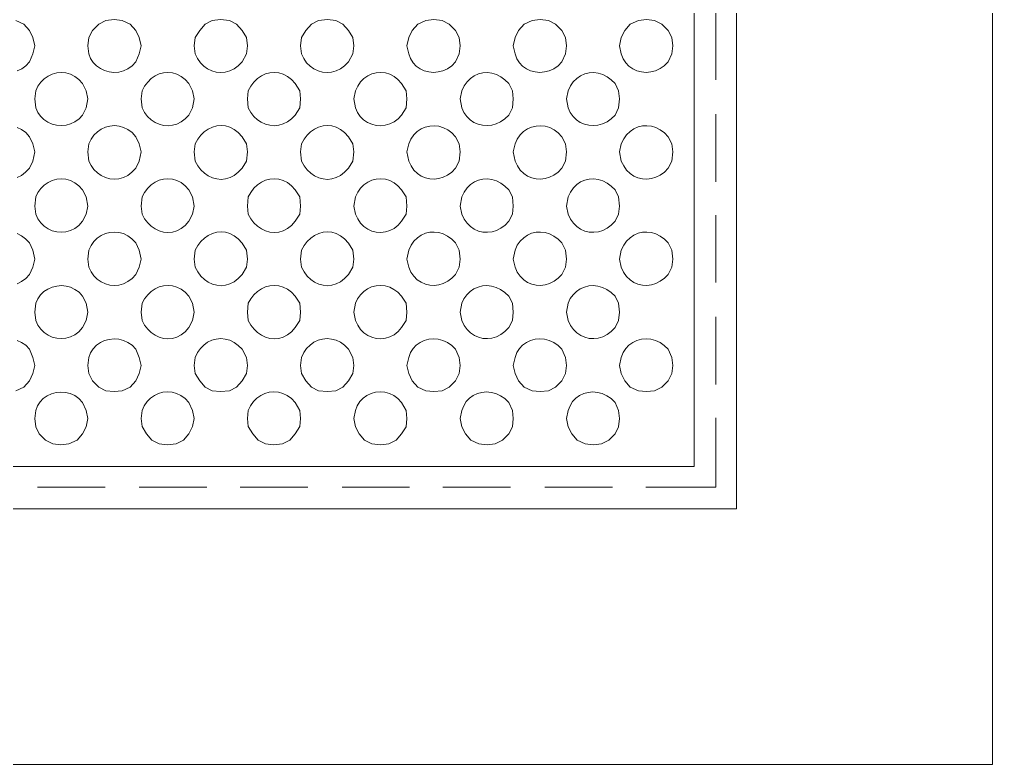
# Model space of a CAD drawing. Extents: x 0 to 248, y -13 to 228.
# Drawn here: x 110.93 to 138.75, y 18.35 to 39.65 of the extents above; entities that cross this region are included whole.
import ezdxf

# ---------------------------------------------------------------- set-up
doc = ezdxf.new("R2010")
doc.units = 0
doc.layers.add('GEOMETRY', color=7, linetype='Continuous')

msp = doc.modelspace()

# ---------------------------------------------------------------- linework, layer by layer
at = {"layer": 'GEOMETRY', "lineweight": 13}
for points in [[(138.747, 18.347), (138.747, 126.021)], [(131.433, 118.732), (131.433, 25.662)], [(130.223, 117.523), (130.223, 26.873)], [(130.841, 39.853), (130.841, 37.921)], [(110.87, 38.181), (110.998, 38.24), (111.115, 38.325), (111.218, 38.437), (111.321, 38.667), (111.372, 38.9), (111.372, 38.9), (111.321, 39.132), (111.218, 39.337), (111.062, 39.517), (110.832, 39.621)], [(130.841, 36.943), (130.841, 35.011)], [(110.869, 35.13), (110.994, 35.192), (111.111, 35.281), (111.218, 35.398), (111.321, 35.603), (111.372, 35.861), (111.372, 35.861), (111.321, 36.093), (111.218, 36.298), (111.112, 36.414), (110.996, 36.503), (110.871, 36.565)], [(130.841, 34.058), (130.841, 32.126)], [(110.87, 32.092), (110.995, 32.154), (111.112, 32.242), (111.218, 32.358), (111.321, 32.566), (111.372, 32.795), (111.372, 32.795), (111.321, 33.054), (111.218, 33.261), (111.111, 33.377), (110.994, 33.465), (110.869, 33.526)], [(130.841, 31.148), (130.841, 29.216)], [(110.832, 29.036), (111.062, 29.14), (111.218, 29.32), (111.321, 29.525), (111.372, 29.757), (111.372, 29.757), (111.321, 29.989), (111.218, 30.222), (111.115, 30.333), (110.997, 30.417), (110.869, 30.475)], [(130.841, 28.263), (130.841, 26.281)], [(39.599, 26.872), (130.223, 26.872)], [(111.45, 26.28), (113.381, 26.28)], [(114.36, 26.28), (116.291, 26.28)], [(117.244, 26.28), (119.176, 26.28)], [(120.154, 26.28), (122.086, 26.28)], [(123.038, 26.28), (124.971, 26.28)], [(125.949, 26.28), (127.88, 26.28)], [(128.833, 26.28), (130.842, 26.28)], [(38.363, 25.661), (131.433, 25.661)], [(31.075, 18.347), (138.747, 18.347)]]:
    msp.add_lwpolyline(points, dxfattribs=at)
for points in [[(114.411, 38.9), (114.36, 39.131), (114.257, 39.337), (114.101, 39.519), (113.87, 39.621), (113.639, 39.648), (113.407, 39.621), (113.201, 39.519), (113.021, 39.337), (112.917, 39.131), (112.891, 38.9), (112.917, 38.667), (112.969, 38.534), (113.043, 38.42), (113.137, 38.323), (113.247, 38.245), (113.369, 38.188), (113.499, 38.152), (113.635, 38.138), (113.771, 38.147), (113.905, 38.181), (114.033, 38.24), (114.152, 38.325), (114.257, 38.437), (114.36, 38.667), (114.411, 38.9)], [(117.45, 38.9), (117.425, 39.131), (117.296, 39.337), (117.14, 39.517), (116.934, 39.621), (116.678, 39.646), (116.446, 39.621), (116.24, 39.517), (116.085, 39.337), (115.956, 39.131), (115.93, 38.9), (115.956, 38.667), (116.021, 38.53), (116.104, 38.412), (116.201, 38.313), (116.312, 38.236), (116.431, 38.179), (116.557, 38.144), (116.687, 38.132), (116.818, 38.143), (116.947, 38.178), (117.072, 38.238), (117.189, 38.323), (117.296, 38.435), (117.425, 38.667), (117.45, 38.9)], [(120.489, 38.9), (120.463, 39.131), (120.335, 39.337), (120.179, 39.517), (119.973, 39.621), (119.743, 39.646), (119.485, 39.621), (119.279, 39.517), (119.124, 39.337), (118.995, 39.131), (118.968, 38.9), (118.995, 38.667), (119.06, 38.53), (119.142, 38.412), (119.24, 38.314), (119.35, 38.236), (119.47, 38.179), (119.596, 38.144), (119.726, 38.132), (119.857, 38.143), (119.987, 38.178), (120.111, 38.238), (120.228, 38.323), (120.335, 38.435), (120.463, 38.667), (120.489, 38.9)], [(123.528, 38.9), (123.502, 39.132), (123.399, 39.337), (123.218, 39.517), (123.012, 39.621), (122.781, 39.646), (122.549, 39.621), (122.318, 39.517), (122.163, 39.337), (122.059, 39.132), (122.007, 38.9), (122.059, 38.668), (122.11, 38.531), (122.184, 38.413), (122.276, 38.316), (122.383, 38.239), (122.503, 38.183), (122.631, 38.149), (122.764, 38.138), (122.9, 38.149), (123.035, 38.184), (123.165, 38.243), (123.288, 38.326), (123.399, 38.435), (123.502, 38.668), (123.528, 38.9)], [(126.566, 38.9), (126.541, 39.132), (126.437, 39.337), (126.257, 39.517), (126.051, 39.621), (125.82, 39.646), (125.587, 39.621), (125.356, 39.517), (125.202, 39.337), (125.098, 39.132), (125.046, 38.9), (125.098, 38.667), (125.15, 38.529), (125.224, 38.412), (125.316, 38.314), (125.424, 38.237), (125.543, 38.182), (125.672, 38.148), (125.805, 38.137), (125.941, 38.149), (126.075, 38.184), (126.205, 38.243), (126.327, 38.327), (126.437, 38.437), (126.541, 38.667), (126.566, 38.9)], [(129.605, 38.9), (129.58, 39.132), (129.476, 39.337), (129.295, 39.517), (129.089, 39.621), (128.859, 39.646), (128.626, 39.621), (128.394, 39.517), (128.241, 39.337), (128.137, 39.132), (128.085, 38.9), (128.137, 38.667), (128.189, 38.529), (128.263, 38.411), (128.356, 38.314), (128.463, 38.237), (128.582, 38.182), (128.71, 38.148), (128.844, 38.137), (128.979, 38.149), (129.113, 38.184), (129.243, 38.244), (129.365, 38.328), (129.476, 38.437), (129.58, 38.667), (129.605, 38.9)], [(112.891, 37.38), (112.839, 37.612), (112.738, 37.817), (112.633, 37.933), (112.516, 38.021), (112.391, 38.083), (112.261, 38.12), (112.129, 38.131), (111.999, 38.12), (111.871, 38.085), (111.751, 38.03), (111.641, 37.954), (111.543, 37.858), (111.461, 37.744), (111.398, 37.612), (111.371, 37.38), (111.398, 37.122), (111.457, 36.993), (111.537, 36.881), (111.634, 36.788), (111.746, 36.715), (111.868, 36.661), (111.997, 36.628), (112.131, 36.617), (112.265, 36.629), (112.396, 36.664), (112.521, 36.723), (112.636, 36.807), (112.738, 36.917), (112.839, 37.122), (112.891, 37.38)], [(115.93, 37.38), (115.878, 37.612), (115.776, 37.817), (115.669, 37.935), (115.554, 38.024), (115.432, 38.087), (115.306, 38.124), (115.179, 38.137), (115.052, 38.125), (114.929, 38.091), (114.81, 38.035), (114.7, 37.958), (114.599, 37.861), (114.511, 37.746), (114.437, 37.612), (114.41, 37.38), (114.437, 37.122), (114.51, 36.989), (114.598, 36.875), (114.699, 36.781), (114.81, 36.707), (114.93, 36.654), (115.055, 36.622), (115.182, 36.612), (115.31, 36.625), (115.436, 36.661), (115.558, 36.722), (115.672, 36.807), (115.776, 36.917), (115.878, 37.122), (115.93, 37.38)], [(118.968, 37.38), (118.944, 37.612), (118.815, 37.819), (118.708, 37.935), (118.593, 38.024), (118.47, 38.087), (118.344, 38.124), (118.217, 38.136), (118.09, 38.125), (117.966, 38.091), (117.848, 38.035), (117.737, 37.958), (117.637, 37.862), (117.549, 37.746), (117.475, 37.612), (117.449, 37.38), (117.475, 37.122), (117.548, 36.99), (117.636, 36.877), (117.736, 36.783), (117.847, 36.709), (117.966, 36.656), (118.09, 36.624), (118.218, 36.613), (118.346, 36.626), (118.472, 36.662), (118.594, 36.722), (118.709, 36.807), (118.815, 36.917), (118.944, 37.122), (118.968, 37.38)], [(122.008, 37.38), (121.984, 37.61), (121.854, 37.817), (121.753, 37.931), (121.641, 38.019), (121.52, 38.082), (121.392, 38.12), (121.262, 38.134), (121.133, 38.125), (121.007, 38.092), (120.887, 38.038), (120.778, 37.962), (120.681, 37.865), (120.601, 37.747), (120.54, 37.61), (120.489, 37.38), (120.54, 37.122), (120.598, 36.989), (120.677, 36.875), (120.772, 36.781), (120.882, 36.707), (121.002, 36.654), (121.129, 36.623), (121.26, 36.613), (121.391, 36.626), (121.519, 36.663), (121.641, 36.723), (121.754, 36.808), (121.854, 36.917), (121.984, 37.122), (122.008, 37.38)], [(125.047, 37.38), (125.023, 37.61), (124.918, 37.817), (124.81, 37.927), (124.693, 38.013), (124.568, 38.076), (124.439, 38.115), (124.309, 38.131), (124.179, 38.123), (124.053, 38.093), (123.934, 38.041), (123.824, 37.966), (123.727, 37.869), (123.644, 37.75), (123.579, 37.61), (123.528, 37.38), (123.579, 37.122), (123.639, 36.989), (123.718, 36.875), (123.814, 36.781), (123.922, 36.708), (124.041, 36.656), (124.167, 36.625), (124.298, 36.617), (124.431, 36.63), (124.562, 36.667), (124.688, 36.726), (124.808, 36.81), (124.918, 36.917), (125.023, 37.122), (125.047, 37.38)], [(128.086, 37.38), (128.06, 37.61), (127.957, 37.817), (127.849, 37.927), (127.732, 38.013), (127.607, 38.076), (127.478, 38.115), (127.347, 38.131), (127.218, 38.123), (127.092, 38.094), (126.973, 38.041), (126.863, 37.966), (126.765, 37.869), (126.683, 37.751), (126.618, 37.61), (126.566, 37.38), (126.618, 37.122), (126.678, 36.989), (126.757, 36.875), (126.853, 36.781), (126.961, 36.708), (127.08, 36.656), (127.207, 36.625), (127.338, 36.617), (127.47, 36.63), (127.601, 36.667), (127.728, 36.727), (127.847, 36.81), (127.957, 36.917), (128.06, 37.122), (128.086, 37.38)], [(114.411, 35.861), (114.36, 36.093), (114.257, 36.298), (114.151, 36.414), (114.034, 36.503), (113.91, 36.565), (113.78, 36.602), (113.649, 36.614), (113.519, 36.602), (113.392, 36.568), (113.272, 36.512), (113.162, 36.435), (113.064, 36.339), (112.981, 36.225), (112.917, 36.093), (112.891, 35.861), (112.917, 35.603), (112.981, 35.471), (113.063, 35.357), (113.161, 35.261), (113.271, 35.185), (113.391, 35.129), (113.517, 35.094), (113.648, 35.083), (113.779, 35.094), (113.908, 35.131), (114.033, 35.193), (114.15, 35.281), (114.257, 35.398), (114.36, 35.603), (114.411, 35.861)], [(117.45, 35.861), (117.425, 36.09), (117.296, 36.298), (117.189, 36.415), (117.073, 36.505), (116.951, 36.568), (116.825, 36.605), (116.698, 36.617), (116.571, 36.606), (116.447, 36.571), (116.328, 36.515), (116.218, 36.438), (116.117, 36.34), (116.029, 36.224), (115.956, 36.09), (115.93, 35.861), (115.956, 35.603), (116.03, 35.469), (116.118, 35.353), (116.219, 35.256), (116.33, 35.179), (116.448, 35.123), (116.572, 35.089), (116.699, 35.078), (116.826, 35.09), (116.952, 35.127), (117.073, 35.19), (117.189, 35.28), (117.296, 35.398), (117.425, 35.603), (117.45, 35.861)], [(120.489, 35.861), (120.463, 36.09), (120.335, 36.298), (120.228, 36.415), (120.112, 36.504), (119.991, 36.567), (119.865, 36.605), (119.737, 36.617), (119.61, 36.606), (119.486, 36.571), (119.368, 36.515), (119.257, 36.438), (119.157, 36.341), (119.068, 36.224), (118.995, 36.09), (118.968, 35.861), (118.995, 35.603), (119.069, 35.469), (119.157, 35.353), (119.258, 35.256), (119.369, 35.179), (119.487, 35.123), (119.611, 35.089), (119.738, 35.077), (119.865, 35.09), (119.991, 35.127), (120.113, 35.19), (120.228, 35.28), (120.335, 35.398), (120.463, 35.603), (120.489, 35.861)], [(123.528, 35.861), (123.502, 36.091), (123.399, 36.298), (123.292, 36.408), (123.175, 36.494), (123.05, 36.556), (122.921, 36.595), (122.79, 36.611), (122.66, 36.604), (122.534, 36.574), (122.415, 36.521), (122.305, 36.447), (122.207, 36.35), (122.124, 36.231), (122.059, 36.091), (122.007, 35.861), (122.059, 35.603), (122.126, 35.463), (122.21, 35.344), (122.308, 35.248), (122.417, 35.173), (122.536, 35.121), (122.66, 35.091), (122.789, 35.083), (122.919, 35.099), (123.047, 35.138), (123.172, 35.201), (123.29, 35.287), (123.399, 35.398), (123.502, 35.603), (123.528, 35.861)], [(126.566, 35.861), (126.541, 36.091), (126.437, 36.298), (126.331, 36.408), (126.214, 36.494), (126.089, 36.557), (125.96, 36.596), (125.829, 36.612), (125.699, 36.604), (125.573, 36.574), (125.454, 36.522), (125.344, 36.447), (125.246, 36.35), (125.163, 36.231), (125.098, 36.091), (125.046, 35.861), (125.098, 35.603), (125.165, 35.462), (125.249, 35.344), (125.347, 35.247), (125.456, 35.172), (125.575, 35.12), (125.699, 35.09), (125.828, 35.083), (125.958, 35.099), (126.086, 35.138), (126.211, 35.201), (126.328, 35.287), (126.437, 35.398), (126.541, 35.603), (126.566, 35.861)], [(129.605, 35.861), (129.58, 36.093), (129.476, 36.298), (129.368, 36.408), (129.251, 36.495), (129.126, 36.557), (128.998, 36.597), (128.868, 36.613), (128.739, 36.606), (128.614, 36.576), (128.495, 36.524), (128.385, 36.449), (128.287, 36.352), (128.204, 36.233), (128.137, 36.093), (128.085, 35.861), (128.137, 35.603), (128.204, 35.462), (128.288, 35.343), (128.386, 35.247), (128.495, 35.172), (128.613, 35.12), (128.738, 35.09), (128.866, 35.083), (128.996, 35.099), (129.124, 35.138), (129.249, 35.201), (129.367, 35.287), (129.476, 35.398), (129.58, 35.603), (129.605, 35.861)], [(112.891, 34.316), (112.839, 34.574), (112.738, 34.779), (112.633, 34.894), (112.516, 34.983), (112.391, 35.044), (112.261, 35.08), (112.129, 35.092), (111.999, 35.08), (111.871, 35.046), (111.751, 34.991), (111.641, 34.915), (111.543, 34.819), (111.461, 34.705), (111.398, 34.574), (111.371, 34.316), (111.398, 34.084), (111.461, 33.952), (111.543, 33.838), (111.641, 33.742), (111.751, 33.666), (111.871, 33.61), (111.999, 33.576), (112.129, 33.564), (112.261, 33.576), (112.391, 33.613), (112.516, 33.674), (112.633, 33.763), (112.738, 33.879), (112.839, 34.084), (112.891, 34.316)], [(115.93, 34.316), (115.878, 34.574), (115.776, 34.779), (115.669, 34.896), (115.554, 34.986), (115.432, 35.048), (115.306, 35.085), (115.179, 35.098), (115.052, 35.086), (114.929, 35.052), (114.81, 34.996), (114.7, 34.919), (114.599, 34.822), (114.511, 34.707), (114.437, 34.574), (114.41, 34.316), (114.437, 34.084), (114.511, 33.95), (114.599, 33.835), (114.7, 33.738), (114.81, 33.661), (114.929, 33.605), (115.052, 33.571), (115.179, 33.559), (115.306, 33.571), (115.432, 33.609), (115.554, 33.671), (115.669, 33.761), (115.776, 33.879), (115.878, 34.084), (115.93, 34.316)], [(118.968, 34.316), (118.944, 34.574), (118.815, 34.779), (118.709, 34.896), (118.593, 34.985), (118.471, 35.048), (118.345, 35.085), (118.218, 35.097), (118.091, 35.086), (117.967, 35.052), (117.849, 34.996), (117.738, 34.919), (117.637, 34.822), (117.549, 34.707), (117.475, 34.574), (117.449, 34.316), (117.475, 34.084), (117.549, 33.95), (117.637, 33.834), (117.738, 33.738), (117.849, 33.661), (117.967, 33.605), (118.091, 33.571), (118.218, 33.56), (118.345, 33.572), (118.471, 33.609), (118.593, 33.672), (118.709, 33.762), (118.815, 33.879), (118.944, 34.084), (118.968, 34.316)], [(122.008, 34.316), (121.984, 34.574), (121.854, 34.779), (121.753, 34.893), (121.641, 34.981), (121.52, 35.043), (121.393, 35.082), (121.263, 35.096), (121.134, 35.086), (121.008, 35.054), (120.889, 35), (120.779, 34.924), (120.682, 34.828), (120.601, 34.711), (120.54, 34.574), (120.489, 34.316), (120.54, 34.084), (120.601, 33.946), (120.682, 33.829), (120.779, 33.732), (120.888, 33.655), (121.008, 33.601), (121.134, 33.569), (121.264, 33.559), (121.394, 33.574), (121.521, 33.612), (121.642, 33.675), (121.754, 33.764), (121.854, 33.879), (121.984, 34.084), (122.008, 34.316)], [(125.047, 34.316), (125.023, 34.574), (124.918, 34.779), (124.81, 34.888), (124.693, 34.974), (124.569, 35.037), (124.44, 35.076), (124.31, 35.092), (124.18, 35.085), (124.055, 35.055), (123.936, 35.003), (123.826, 34.928), (123.728, 34.832), (123.644, 34.713), (123.579, 34.574), (123.528, 34.316), (123.579, 34.084), (123.643, 33.944), (123.726, 33.825), (123.824, 33.728), (123.935, 33.654), (124.055, 33.601), (124.181, 33.571), (124.311, 33.564), (124.442, 33.58), (124.571, 33.619), (124.695, 33.682), (124.812, 33.768), (124.918, 33.879), (125.023, 34.084), (125.047, 34.316)], [(128.086, 34.316), (128.06, 34.574), (127.957, 34.779), (127.849, 34.888), (127.732, 34.974), (127.608, 35.037), (127.479, 35.076), (127.348, 35.092), (127.219, 35.085), (127.093, 35.055), (126.974, 35.003), (126.864, 34.928), (126.766, 34.832), (126.683, 34.713), (126.618, 34.574), (126.566, 34.316), (126.618, 34.084), (126.683, 33.944), (126.766, 33.825), (126.864, 33.728), (126.974, 33.654), (127.094, 33.601), (127.22, 33.571), (127.349, 33.564), (127.48, 33.58), (127.609, 33.619), (127.733, 33.682), (127.85, 33.768), (127.957, 33.879), (128.06, 34.084), (128.086, 34.316)], [(114.411, 32.795), (114.36, 33.054), (114.257, 33.261), (114.15, 33.377), (114.033, 33.464), (113.908, 33.526), (113.778, 33.562), (113.647, 33.573), (113.516, 33.561), (113.389, 33.527), (113.269, 33.471), (113.159, 33.395), (113.062, 33.299), (112.98, 33.185), (112.917, 33.054), (112.891, 32.795), (112.917, 32.566), (112.98, 32.434), (113.062, 32.32), (113.159, 32.223), (113.27, 32.147), (113.39, 32.091), (113.517, 32.056), (113.648, 32.045), (113.779, 32.056), (113.909, 32.092), (114.034, 32.154), (114.151, 32.242), (114.257, 32.358), (114.36, 32.566), (114.411, 32.795)], [(117.45, 32.795), (117.425, 33.054), (117.296, 33.258), (117.188, 33.376), (117.073, 33.466), (116.951, 33.529), (116.825, 33.566), (116.698, 33.579), (116.572, 33.567), (116.448, 33.533), (116.33, 33.477), (116.219, 33.4), (116.119, 33.303), (116.03, 33.188), (115.956, 33.054), (115.93, 32.795), (115.956, 32.564), (116.03, 32.43), (116.119, 32.314), (116.22, 32.217), (116.33, 32.14), (116.448, 32.084), (116.572, 32.049), (116.698, 32.038), (116.826, 32.05), (116.951, 32.087), (117.073, 32.151), (117.189, 32.24), (117.296, 32.358), (117.425, 32.564), (117.45, 32.795)], [(120.489, 32.795), (120.463, 33.054), (120.335, 33.258), (120.227, 33.376), (120.112, 33.465), (119.99, 33.528), (119.864, 33.566), (119.737, 33.578), (119.611, 33.567), (119.487, 33.533), (119.369, 33.477), (119.258, 33.401), (119.158, 33.304), (119.069, 33.188), (118.995, 33.054), (118.968, 32.795), (118.995, 32.564), (119.069, 32.43), (119.157, 32.314), (119.258, 32.217), (119.369, 32.14), (119.487, 32.084), (119.611, 32.049), (119.738, 32.038), (119.865, 32.051), (119.991, 32.088), (120.112, 32.151), (120.228, 32.241), (120.335, 32.358), (120.463, 32.564), (120.489, 32.795)], [(123.528, 32.796), (123.502, 33.054), (123.399, 33.259), (123.291, 33.369), (123.173, 33.456), (123.048, 33.518), (122.92, 33.557), (122.79, 33.573), (122.661, 33.566), (122.536, 33.536), (122.417, 33.484), (122.307, 33.409), (122.209, 33.312), (122.126, 33.194), (122.059, 33.054), (122.007, 32.796), (122.059, 32.564), (122.125, 32.424), (122.208, 32.306), (122.306, 32.209), (122.416, 32.135), (122.535, 32.082), (122.661, 32.053), (122.79, 32.045), (122.92, 32.061), (123.049, 32.1), (123.174, 32.163), (123.291, 32.249), (123.399, 32.359), (123.502, 32.564), (123.528, 32.796)], [(126.566, 32.796), (126.541, 33.054), (126.437, 33.259), (126.329, 33.369), (126.212, 33.456), (126.087, 33.518), (125.959, 33.557), (125.828, 33.573), (125.699, 33.566), (125.574, 33.536), (125.455, 33.484), (125.346, 33.409), (125.248, 33.312), (125.164, 33.194), (125.098, 33.054), (125.046, 32.796), (125.098, 32.564), (125.164, 32.424), (125.248, 32.306), (125.346, 32.209), (125.455, 32.134), (125.575, 32.082), (125.7, 32.052), (125.829, 32.045), (125.96, 32.061), (126.088, 32.1), (126.213, 32.163), (126.33, 32.249), (126.437, 32.359), (126.541, 32.564), (126.566, 32.796)], [(129.605, 32.796), (129.58, 33.054), (129.476, 33.259), (129.368, 33.369), (129.25, 33.455), (129.126, 33.518), (128.997, 33.557), (128.867, 33.573), (128.738, 33.566), (128.614, 33.536), (128.495, 33.484), (128.386, 33.41), (128.288, 33.313), (128.204, 33.194), (128.137, 33.054), (128.085, 32.796), (128.137, 32.564), (128.203, 32.424), (128.287, 32.305), (128.385, 32.208), (128.495, 32.134), (128.613, 32.081), (128.739, 32.052), (128.868, 32.045), (128.998, 32.061), (129.127, 32.1), (129.251, 32.163), (129.368, 32.249), (129.476, 32.359), (129.58, 32.564), (129.605, 32.796)], [(112.891, 31.277), (112.839, 31.535), (112.738, 31.74), (112.636, 31.849), (112.521, 31.933), (112.397, 31.992), (112.266, 32.027), (112.132, 32.039), (111.998, 32.028), (111.869, 31.995), (111.746, 31.942), (111.635, 31.868), (111.537, 31.775), (111.457, 31.664), (111.398, 31.535), (111.371, 31.277), (111.398, 31.045), (111.462, 30.913), (111.544, 30.799), (111.641, 30.703), (111.751, 30.627), (111.871, 30.571), (111.998, 30.536), (112.128, 30.525), (112.26, 30.536), (112.39, 30.573), (112.515, 30.635), (112.632, 30.723), (112.738, 30.84), (112.839, 31.045), (112.891, 31.277)], [(115.93, 31.277), (115.878, 31.535), (115.776, 31.74), (115.671, 31.85), (115.557, 31.936), (115.435, 31.996), (115.309, 32.032), (115.182, 32.045), (115.054, 32.035), (114.93, 32.003), (114.811, 31.95), (114.7, 31.875), (114.599, 31.781), (114.51, 31.667), (114.437, 31.535), (114.41, 31.277), (114.437, 31.047), (114.511, 30.912), (114.599, 30.796), (114.7, 30.699), (114.81, 30.622), (114.928, 30.565), (115.052, 30.531), (115.178, 30.519), (115.305, 30.531), (115.431, 30.568), (115.553, 30.632), (115.669, 30.722), (115.776, 30.84), (115.878, 31.047), (115.93, 31.277)], [(118.968, 31.277), (118.944, 31.535), (118.815, 31.74), (118.71, 31.85), (118.595, 31.935), (118.474, 31.996), (118.348, 32.032), (118.22, 32.045), (118.092, 32.035), (117.968, 32.003), (117.849, 31.95), (117.737, 31.875), (117.636, 31.781), (117.548, 31.667), (117.475, 31.535), (117.449, 31.277), (117.475, 31.047), (117.549, 30.912), (117.638, 30.796), (117.738, 30.699), (117.849, 30.622), (117.967, 30.565), (118.09, 30.531), (118.217, 30.52), (118.344, 30.532), (118.47, 30.569), (118.592, 30.632), (118.708, 30.722), (118.815, 30.84), (118.944, 31.047), (118.968, 31.277)], [(122.008, 31.277), (121.984, 31.535), (121.854, 31.74), (121.752, 31.849), (121.638, 31.934), (121.516, 31.994), (121.388, 32.03), (121.257, 32.043), (121.127, 32.033), (121.001, 32.001), (120.882, 31.948), (120.773, 31.874), (120.678, 31.78), (120.599, 31.667), (120.54, 31.535), (120.489, 31.277), (120.54, 31.045), (120.601, 30.908), (120.682, 30.79), (120.779, 30.693), (120.888, 30.617), (121.008, 30.563), (121.134, 30.531), (121.264, 30.521), (121.394, 30.536), (121.521, 30.574), (121.642, 30.637), (121.754, 30.725), (121.854, 30.84), (121.984, 31.045), (122.008, 31.277)], [(125.047, 31.277), (125.023, 31.535), (124.918, 31.74), (124.807, 31.847), (124.686, 31.93), (124.559, 31.99), (124.429, 32.026), (124.297, 32.039), (124.167, 32.03), (124.041, 31.999), (123.923, 31.947), (123.815, 31.874), (123.719, 31.781), (123.64, 31.667), (123.579, 31.535), (123.528, 31.277), (123.579, 31.045), (123.645, 30.904), (123.729, 30.786), (123.827, 30.689), (123.936, 30.614), (124.055, 30.562), (124.18, 30.532), (124.309, 30.525), (124.438, 30.541), (124.567, 30.58), (124.691, 30.643), (124.809, 30.729), (124.918, 30.84), (125.023, 31.045), (125.047, 31.277)], [(128.086, 31.277), (128.06, 31.535), (127.957, 31.74), (127.846, 31.847), (127.725, 31.93), (127.598, 31.99), (127.467, 32.026), (127.336, 32.039), (127.205, 32.03), (127.08, 32), (126.961, 31.948), (126.853, 31.874), (126.758, 31.781), (126.679, 31.668), (126.618, 31.535), (126.566, 31.277), (126.618, 31.045), (126.684, 30.904), (126.768, 30.786), (126.866, 30.689), (126.975, 30.614), (127.094, 30.562), (127.219, 30.532), (127.348, 30.525), (127.478, 30.541), (127.606, 30.58), (127.731, 30.643), (127.848, 30.729), (127.957, 30.84), (128.06, 31.045), (128.086, 31.277)], [(114.411, 29.756), (114.36, 29.989), (114.257, 30.222), (114.154, 30.333), (114.036, 30.417), (113.908, 30.475), (113.774, 30.508), (113.637, 30.518), (113.5, 30.504), (113.369, 30.468), (113.246, 30.411), (113.135, 30.334), (113.041, 30.237), (112.967, 30.122), (112.917, 29.989), (112.891, 29.756), (112.917, 29.525), (113.021, 29.319), (113.201, 29.14), (113.407, 29.036), (113.639, 29.011), (113.87, 29.036), (114.101, 29.14), (114.257, 29.319), (114.36, 29.525), (114.411, 29.756)], [(117.45, 29.756), (117.425, 29.989), (117.296, 30.22), (117.189, 30.332), (117.072, 30.417), (116.947, 30.477), (116.818, 30.513), (116.688, 30.524), (116.558, 30.511), (116.432, 30.477), (116.313, 30.42), (116.203, 30.342), (116.105, 30.244), (116.021, 30.126), (115.956, 29.989), (115.93, 29.756), (115.956, 29.525), (116.085, 29.319), (116.24, 29.14), (116.446, 29.036), (116.678, 29.011), (116.934, 29.036), (117.14, 29.14), (117.296, 29.319), (117.425, 29.525), (117.45, 29.756)], [(120.489, 29.756), (120.463, 29.989), (120.335, 30.222), (120.227, 30.333), (120.11, 30.419), (119.985, 30.478), (119.856, 30.513), (119.725, 30.524), (119.595, 30.511), (119.469, 30.476), (119.35, 30.419), (119.24, 30.341), (119.142, 30.243), (119.06, 30.125), (118.995, 29.989), (118.968, 29.756), (118.995, 29.525), (119.124, 29.319), (119.279, 29.14), (119.485, 29.036), (119.743, 29.01), (119.973, 29.036), (120.179, 29.14), (120.335, 29.319), (120.463, 29.525), (120.489, 29.756)], [(123.528, 29.757), (123.502, 29.989), (123.399, 30.222), (123.288, 30.33), (123.166, 30.413), (123.037, 30.471), (122.902, 30.506), (122.766, 30.518), (122.632, 30.506), (122.503, 30.472), (122.384, 30.417), (122.276, 30.34), (122.184, 30.243), (122.11, 30.126), (122.059, 29.989), (122.007, 29.757), (122.059, 29.525), (122.163, 29.32), (122.318, 29.14), (122.549, 29.036), (122.781, 29.011), (123.012, 29.036), (123.218, 29.14), (123.399, 29.32), (123.502, 29.525), (123.528, 29.757)], [(126.566, 29.757), (126.541, 29.989), (126.437, 30.222), (126.327, 30.33), (126.205, 30.413), (126.075, 30.472), (125.941, 30.506), (125.805, 30.518), (125.671, 30.506), (125.542, 30.473), (125.422, 30.418), (125.315, 30.341), (125.222, 30.244), (125.149, 30.126), (125.098, 29.989), (125.046, 29.757), (125.098, 29.525), (125.202, 29.32), (125.356, 29.14), (125.587, 29.036), (125.82, 29.011), (126.051, 29.036), (126.257, 29.14), (126.437, 29.32), (126.541, 29.525), (126.566, 29.757)], [(129.605, 29.757), (129.58, 29.989), (129.476, 30.222), (129.365, 30.33), (129.243, 30.413), (129.113, 30.471), (128.978, 30.506), (128.843, 30.518), (128.709, 30.506), (128.581, 30.473), (128.461, 30.418), (128.354, 30.341), (128.262, 30.244), (128.188, 30.126), (128.137, 29.989), (128.085, 29.757), (128.137, 29.525), (128.241, 29.32), (128.394, 29.14), (128.626, 29.036), (128.859, 29.011), (129.089, 29.036), (129.295, 29.14), (129.476, 29.32), (129.58, 29.525), (129.605, 29.757)], [(112.891, 28.238), (112.839, 28.47), (112.738, 28.701), (112.633, 28.812), (112.515, 28.897), (112.387, 28.955), (112.252, 28.989), (112.115, 28.998), (111.979, 28.984), (111.848, 28.948), (111.726, 28.891), (111.616, 28.813), (111.522, 28.717), (111.449, 28.602), (111.398, 28.47), (111.371, 28.238), (111.398, 28.006), (111.5, 27.801), (111.681, 27.621), (111.886, 27.517), (112.119, 27.492), (112.35, 27.517), (112.582, 27.621), (112.738, 27.801), (112.839, 28.006), (112.891, 28.238)], [(115.93, 28.238), (115.878, 28.47), (115.776, 28.703), (115.669, 28.814), (115.551, 28.899), (115.426, 28.959), (115.297, 28.994), (115.166, 29.004), (115.036, 28.992), (114.91, 28.957), (114.791, 28.9), (114.682, 28.822), (114.584, 28.724), (114.502, 28.606), (114.437, 28.47), (114.41, 28.238), (114.437, 28.008), (114.566, 27.801), (114.72, 27.621), (114.925, 27.517), (115.158, 27.492), (115.415, 27.517), (115.621, 27.621), (115.776, 27.801), (115.878, 28.008), (115.93, 28.238)], [(118.968, 28.238), (118.944, 28.47), (118.815, 28.703), (118.708, 28.814), (118.59, 28.899), (118.465, 28.959), (118.336, 28.994), (118.204, 29.004), (118.075, 28.992), (117.949, 28.957), (117.829, 28.9), (117.72, 28.822), (117.622, 28.724), (117.54, 28.606), (117.475, 28.47), (117.449, 28.238), (117.475, 28.008), (117.603, 27.801), (117.758, 27.621), (117.964, 27.517), (118.197, 27.492), (118.453, 27.517), (118.659, 27.621), (118.815, 27.801), (118.944, 28.008), (118.968, 28.238)], [(122.008, 28.238), (121.984, 28.47), (121.854, 28.701), (121.751, 28.812), (121.635, 28.897), (121.51, 28.957), (121.379, 28.992), (121.245, 29.003), (121.112, 28.99), (120.984, 28.956), (120.864, 28.899), (120.756, 28.821), (120.663, 28.723), (120.59, 28.606), (120.54, 28.47), (120.489, 28.238), (120.54, 28.006), (120.643, 27.801), (120.798, 27.619), (121.004, 27.517), (121.261, 27.492), (121.493, 27.517), (121.7, 27.619), (121.854, 27.801), (121.984, 28.006), (122.008, 28.238)], [(125.047, 28.238), (125.023, 28.47), (124.918, 28.701), (124.806, 28.81), (124.683, 28.893), (124.553, 28.952), (124.419, 28.987), (124.284, 28.999), (124.151, 28.987), (124.023, 28.954), (123.904, 28.898), (123.797, 28.821), (123.705, 28.724), (123.631, 28.607), (123.579, 28.47), (123.528, 28.238), (123.579, 28.006), (123.683, 27.801), (123.837, 27.619), (124.068, 27.517), (124.3, 27.492), (124.532, 27.517), (124.738, 27.619), (124.918, 27.801), (125.023, 28.006), (125.047, 28.238)], [(128.086, 28.238), (128.06, 28.47), (127.957, 28.701), (127.845, 28.81), (127.722, 28.893), (127.593, 28.952), (127.458, 28.988), (127.323, 28.999), (127.19, 28.988), (127.062, 28.954), (126.943, 28.899), (126.836, 28.822), (126.744, 28.724), (126.67, 28.607), (126.618, 28.47), (126.566, 28.238), (126.618, 28.006), (126.722, 27.801), (126.875, 27.619), (127.107, 27.517), (127.339, 27.492), (127.571, 27.517), (127.777, 27.619), (127.957, 27.801), (128.06, 28.006), (128.086, 28.238)]]:
    msp.add_lwpolyline(points, close=True, dxfattribs=at)

doc.saveas('drawing.dxf')
